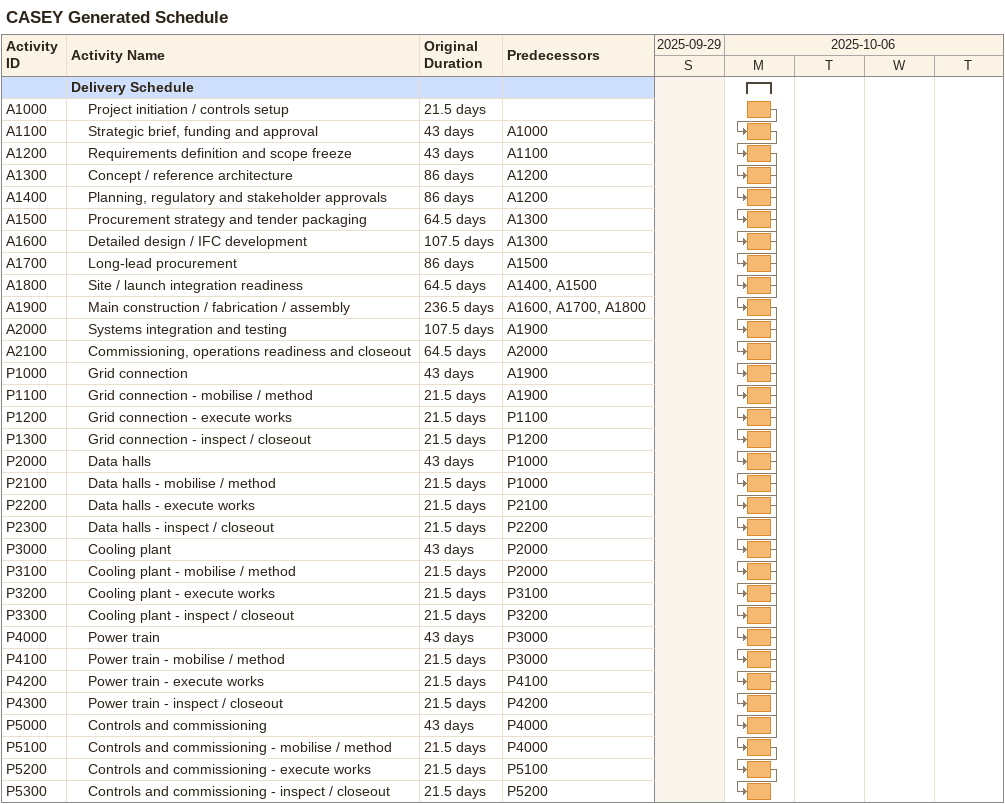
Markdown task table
CASEY Generated Schedule

| ID | Level | Task | Original duration | Start | Finish | Predecessors |
|---|---|---|---|---|---|---|
|  | 1 | **Delivery Schedule** |  | 2025-10-06 | 2025-10-06 |  |
| A1000 | 2 | Project initiation / controls setup | 21.5d | 2025-10-06 | 2025-10-06 |  |
| A1100 | 2 | Strategic brief, funding and approval | 43d | 2025-10-06 | 2025-10-06 | A1000 |
| A1200 | 2 | Requirements definition and scope freeze | 43d | 2025-10-06 | 2025-10-06 | A1100 |
| A1300 | 2 | Concept / reference architecture | 86d | 2025-10-06 | 2025-10-06 | A1200 |
| A1400 | 2 | Planning, regulatory and stakeholder approvals | 86d | 2025-10-06 | 2025-10-06 | A1200 |
| A1500 | 2 | Procurement strategy and tender packaging | 64.5d | 2025-10-06 | 2025-10-06 | A1300 |
| A1600 | 2 | Detailed design / IFC development | 107.5d | 2025-10-06 | 2025-10-06 | A1300 |
| A1700 | 2 | Long-lead procurement | 86d | 2025-10-06 | 2025-10-06 | A1500 |
| A1800 | 2 | Site / launch integration readiness | 64.5d | 2025-10-06 | 2025-10-06 | A1400, A1500 |
| A1900 | 2 | Main construction / fabrication / assembly | 236.5d | 2025-10-06 | 2025-10-06 | A1600, A1700, A1800 |
| A2000 | 2 | Systems integration and testing | 107.5d | 2025-10-06 | 2025-10-06 | A1900 |
| A2100 | 2 | Commissioning, operations readiness and closeout | 64.5d | 2025-10-06 | 2025-10-06 | A2000 |
| P1000 | 2 | Grid connection | 43d | 2025-10-06 | 2025-10-06 | A1900 |
| P1100 | 2 | Grid connection - mobilise / method | 21.5d | 2025-10-06 | 2025-10-06 | A1900 |
| P1200 | 2 | Grid connection - execute works | 21.5d | 2025-10-06 | 2025-10-06 | P1100 |
| P1300 | 2 | Grid connection - inspect / closeout | 21.5d | 2025-10-06 | 2025-10-06 | P1200 |
| P2000 | 2 | Data halls | 43d | 2025-10-06 | 2025-10-06 | P1000 |
| P2100 | 2 | Data halls - mobilise / method | 21.5d | 2025-10-06 | 2025-10-06 | P1000 |
| P2200 | 2 | Data halls - execute works | 21.5d | 2025-10-06 | 2025-10-06 | P2100 |
| P2300 | 2 | Data halls - inspect / closeout | 21.5d | 2025-10-06 | 2025-10-06 | P2200 |
| P3000 | 2 | Cooling plant | 43d | 2025-10-06 | 2025-10-06 | P2000 |
| P3100 | 2 | Cooling plant - mobilise / method | 21.5d | 2025-10-06 | 2025-10-06 | P2000 |
| P3200 | 2 | Cooling plant - execute works | 21.5d | 2025-10-06 | 2025-10-06 | P3100 |
| P3300 | 2 | Cooling plant - inspect / closeout | 21.5d | 2025-10-06 | 2025-10-06 | P3200 |
| P4000 | 2 | Power train | 43d | 2025-10-06 | 2025-10-06 | P3000 |
| P4100 | 2 | Power train - mobilise / method | 21.5d | 2025-10-06 | 2025-10-06 | P3000 |
| P4200 | 2 | Power train - execute works | 21.5d | 2025-10-06 | 2025-10-06 | P4100 |
| P4300 | 2 | Power train - inspect / closeout | 21.5d | 2025-10-06 | 2025-10-06 | P4200 |
| P5000 | 2 | Controls and commissioning | 43d | 2025-10-06 | 2025-10-06 | P4000 |
| P5100 | 2 | Controls and commissioning - mobilise / method | 21.5d | 2025-10-06 | 2025-10-06 | P4000 |
| P5200 | 2 | Controls and commissioning - execute works | 21.5d | 2025-10-06 | 2025-10-06 | P5100 |
| P5300 | 2 | Controls and commissioning - inspect / closeout | 21.5d | 2025-10-06 | 2025-10-06 | P5200 |
